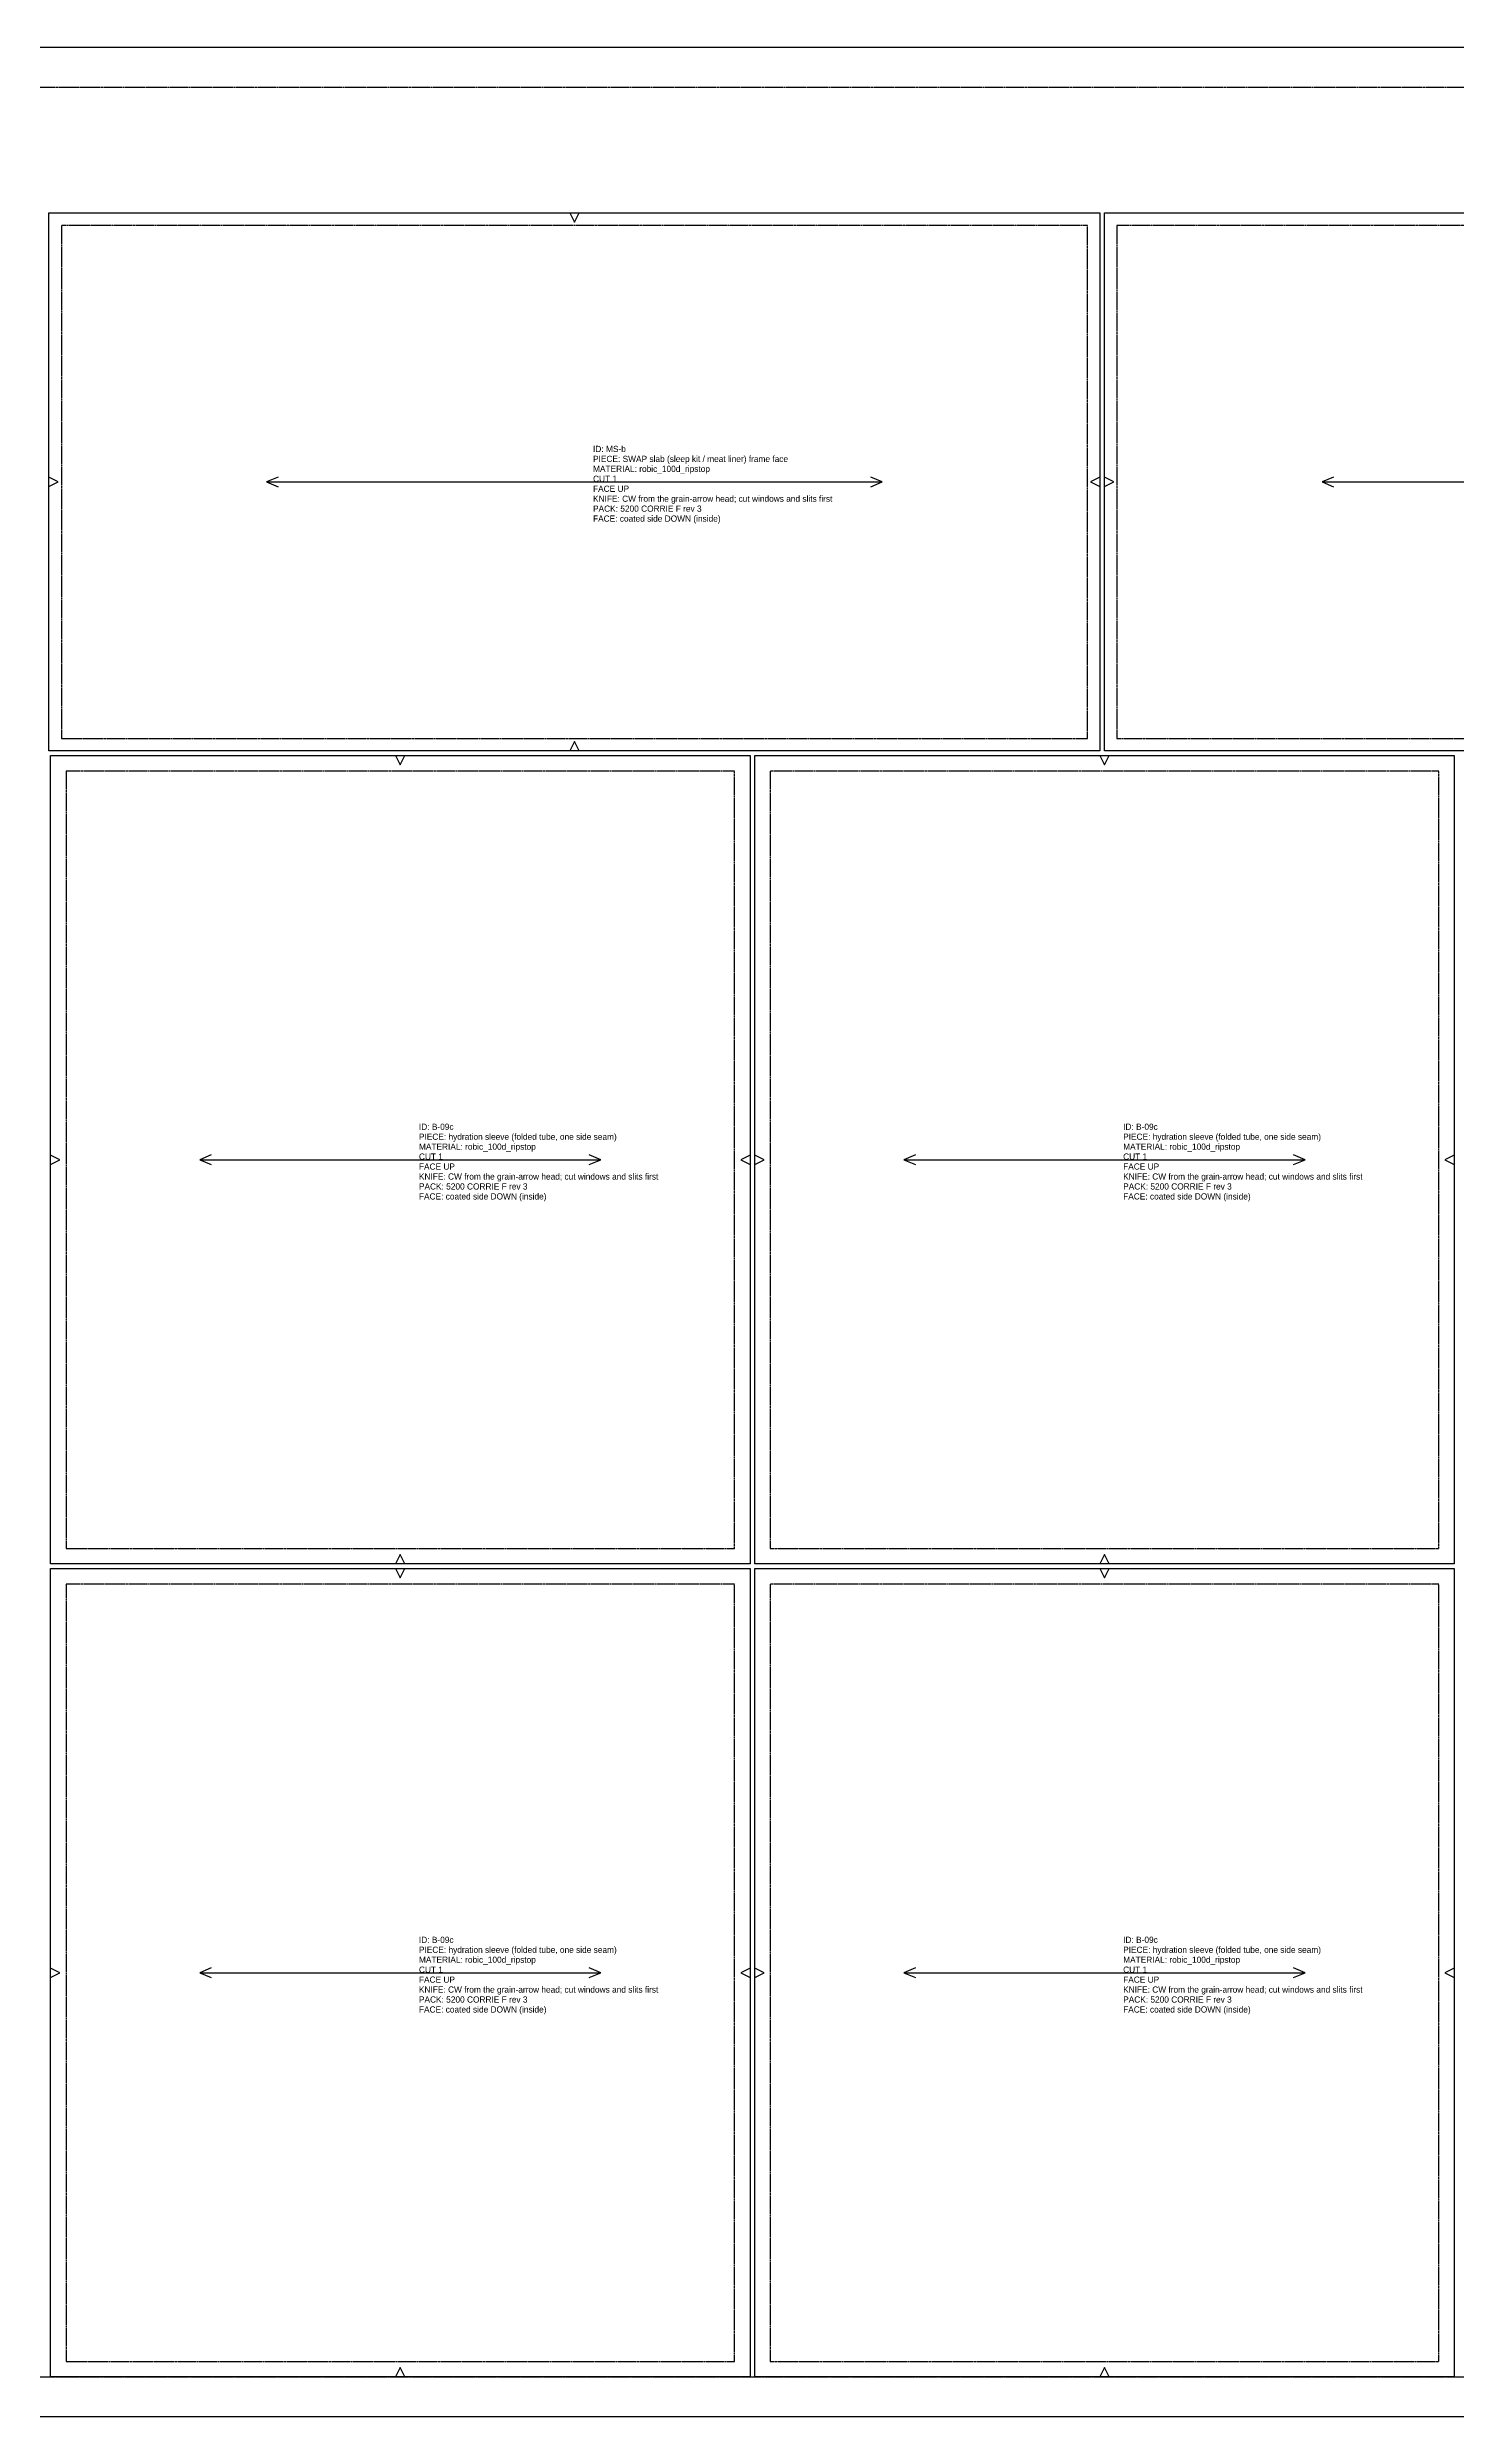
# Model space of a CAD drawing. Header units: millimetres. Extents: x 0 to 9408, y -22 to 1524.
# Drawn here: x 3966 to 4872, y 0 to 1524 of the extents above; entities that cross this region are included whole.
import ezdxf

# ---------------------------------------------------------------- set-up
doc = ezdxf.new("R2010")
doc.units = ezdxf.units.MM
doc.linetypes.add('DASHED', pattern=[1.524, 1.27, -0.254])
for name, color, linetype in [('CUT', 7, 'Continuous'), ('GRAIN', 5, 'Continuous'), ('NOTCH', 1, 'Continuous'), ('SEW', 3, 'Continuous'), ('TEXT', 2, 'Continuous')]:
    doc.layers.add(name, color=color, linetype=linetype)

msp = doc.modelspace()

# ---------------------------------------------------------------- linework, layer by layer
at = {"layer": 'CUT'}
for points in [[(3967, 1417.5), (4643, 1417.5), (4643, 1071.5), (3967, 1071.5)], [(4646, 1417.5), (5322, 1417.5), (5322, 1071.5), (4646, 1071.5)], [(3968, 1068.5), (4418, 1068.5), (4418, 548.5), (3968, 548.5)], [(4421, 1068.5), (4871, 1068.5), (4871, 548.5), (4421, 548.5)], [(3968, 545.5), (4418, 545.5), (4418, 25.5), (3968, 25.5)], [(4421, 545.5), (4871, 545.5), (4871, 25.5), (4421, 25.5)]]:
    msp.add_lwpolyline(points, close=True, dxfattribs=at)
at = {"layer": 'GRAIN'}
for points in [[(4114.4, 1247.6), (4107, 1244.5), (4114.4, 1241.4)], [(4107, 1244.5), (4503, 1244.5)], [(4495.6, 1241.4), (4503, 1244.5), (4495.6, 1247.6)], [(4793.4, 1247.6), (4786, 1244.5), (4793.4, 1241.4)], [(4786, 1244.5), (5182, 1244.5)], [(4071.4, 811.6), (4064, 808.5), (4071.4, 805.4)], [(4064, 808.5), (4322, 808.5)], [(4314.6, 805.4), (4322, 808.5), (4314.6, 811.6)], [(4524.4, 811.6), (4517, 808.5), (4524.4, 805.4)], [(4517, 808.5), (4775, 808.5)], [(4767.6, 805.4), (4775, 808.5), (4767.6, 811.6)], [(4071.4, 288.6), (4064, 285.5), (4071.4, 282.4)], [(4064, 285.5), (4322, 285.5)], [(4314.6, 282.4), (4322, 285.5), (4314.6, 288.6)], [(4524.4, 288.6), (4517, 285.5), (4524.4, 282.4)], [(4517, 285.5), (4775, 285.5)], [(4767.6, 282.4), (4775, 285.5), (4767.6, 288.6)]]:
    msp.add_lwpolyline(points, dxfattribs=at)
at = {"layer": 'NOTCH'}
for points in [[(4302, 1417.5), (4305, 1411.5), (4308, 1417.5)], [(3967, 1241.5), (3973, 1244.5), (3967, 1247.5)], [(4643, 1247.5), (4637, 1244.5), (4643, 1241.5)], [(4646, 1241.5), (4652, 1244.5), (4646, 1247.5)], [(4190, 1068.5), (4193, 1062.5), (4196, 1068.5)], [(4308, 1071.5), (4305, 1077.5), (4302, 1071.5)], [(4643, 1068.5), (4646, 1062.5), (4649, 1068.5)], [(3968, 805.5), (3974, 808.5), (3968, 811.5)], [(4418, 811.5), (4412, 808.5), (4418, 805.5)], [(4421, 805.5), (4427, 808.5), (4421, 811.5)], [(4871, 811.5), (4865, 808.5), (4871, 805.5)], [(4196, 548.5), (4193, 554.5), (4190, 548.5)], [(4649, 548.5), (4646, 554.5), (4643, 548.5)], [(4190, 545.5), (4193, 539.5), (4196, 545.5)], [(4643, 545.5), (4646, 539.5), (4649, 545.5)], [(3968, 282.5), (3974, 285.5), (3968, 288.5)], [(4418, 288.5), (4412, 285.5), (4418, 282.5)], [(4421, 282.5), (4427, 285.5), (4421, 288.5)], [(4871, 288.5), (4865, 285.5), (4871, 282.5)], [(4196, 25.5), (4193, 31.5), (4190, 25.5)], [(4649, 25.5), (4646, 31.5), (4643, 25.5)]]:
    msp.add_lwpolyline(points, dxfattribs=at)
at = {"layer": 'SEW', "linetype": 'DASHED'}
for points in [[(3975, 1409.5), (3975, 1079.5), (4635, 1079.5), (4635, 1409.5)], [(4654, 1409.5), (4654, 1079.5), (5314, 1079.5), (5314, 1409.5)], [(3978, 1058.5), (3978, 558.5), (4408, 558.5), (4408, 1058.5)], [(4431, 1058.5), (4431, 558.5), (4861, 558.5), (4861, 1058.5)], [(3978, 535.5), (3978, 35.5), (4408, 35.5), (4408, 535.5)], [(4431, 535.5), (4431, 35.5), (4861, 35.5), (4861, 535.5)]]:
    msp.add_lwpolyline(points, close=True, dxfattribs=at)
at = {"layer": 'TEXT', "linetype": 'DASHED'}
for p, q in [((0, 1498.5), (9305, 1498.5)), ((0, 25.5), (9305, 25.5))]:
    msp.add_line(p, q, dxfattribs=at)
at = {"layer": 'TEXT'}
msp.add_lwpolyline([(0, 0), (9305, 0), (9305, 1524), (0, 1524)], close=True, dxfattribs=at)

# ---------------------------------------------------------------- texts
for s, p in [('ID: MS-b', (4317, 1263.7)), ('PIECE: SWAP slab (sleep kit / meat liner) frame face', (4317, 1257.3)), ('MATERIAL: robic_100d_ripstop', (4317, 1250.9)), ('CUT 1', (4317, 1244.5)), ('FACE UP', (4317, 1238.1)), ('KNIFE: CW from the grain-arrow head; cut windows and slits first', (4317, 1231.7)), ('PACK: 5200 CORRIE F rev 3', (4317, 1225.3)), ('FACE: coated side DOWN (inside)', (4317, 1218.9)), ('PIECE: hydration sleeve (folded tube, one side seam)', (4205, 821.3)), ('ID: B-09c', (4205, 827.7)), ('PIECE: hydration sleeve (folded tube, one side seam)', (4658, 821.3)), ('ID: B-09c', (4658, 827.7)), ('CUT 1', (4205, 808.5)), ('MATERIAL: robic_100d_ripstop', (4205, 814.9)), ('CUT 1', (4658, 808.5)), ('MATERIAL: robic_100d_ripstop', (4658, 814.9)), ('FACE UP', (4205, 802.1)), ('KNIFE: CW from the grain-arrow head; cut windows and slits first', (4205, 795.7)), ('PACK: 5200 CORRIE F rev 3', (4205, 789.3)), ('FACE UP', (4658, 802.1)), ('KNIFE: CW from the grain-arrow head; cut windows and slits first', (4658, 795.7)), ('PACK: 5200 CORRIE F rev 3', (4658, 789.3)), ('FACE: coated side DOWN (inside)', (4205, 782.9)), ('FACE: coated side DOWN (inside)', (4658, 782.9)), ('ID: B-09c', (4205, 304.7)), ('ID: B-09c', (4658, 304.7)), ('PIECE: hydration sleeve (folded tube, one side seam)', (4205, 298.3)), ('MATERIAL: robic_100d_ripstop', (4205, 291.9)), ('PIECE: hydration sleeve (folded tube, one side seam)', (4658, 298.3)), ('MATERIAL: robic_100d_ripstop', (4658, 291.9)), ('CUT 1', (4205, 285.5)), ('FACE UP', (4205, 279.1)), ('KNIFE: CW from the grain-arrow head; cut windows and slits first', (4205, 272.7)), ('CUT 1', (4658, 285.5)), ('FACE UP', (4658, 279.1)), ('KNIFE: CW from the grain-arrow head; cut windows and slits first', (4658, 272.7)), ('PACK: 5200 CORRIE F rev 3', (4205, 266.3)), ('FACE: coated side DOWN (inside)', (4205, 259.9)), ('PACK: 5200 CORRIE F rev 3', (4658, 266.3)), ('FACE: coated side DOWN (inside)', (4658, 259.9))]:
    msp.add_text(s, height=4, dxfattribs=at).set_placement(p)

doc.saveas('drawing.dxf')
